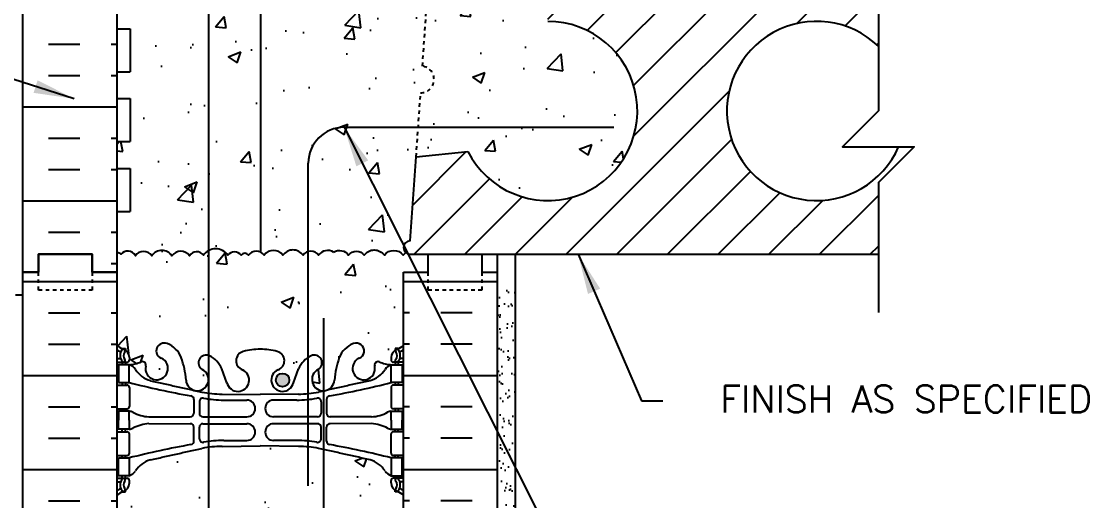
# Model space of a CAD drawing. Header units: inches. Extents: x 163.5 to 217.1, y 114.7 to 181.9.
# Drawn here: x 187.22 to 217.01, y 147.54 to 160.92 of the extents above; entities that cross this region are included whole.
import ezdxf

# ---------------------------------------------------------------- set-up
doc = ezdxf.new("R2010")
doc.units = ezdxf.units.IN
doc.header["$LTSCALE"] = 0.5
doc.header["$MEASUREMENT"] = 0
doc.linetypes.add('DASHED2', pattern=[0.375, 0.25, -0.125])
doc.linetypes.add('HIDDEN2', pattern=[0.1875, 0.125, -0.0625])
for name, color, linetype in [('HATCH', 12, 'Continuous'), ('Hidden2', 12, 'HIDDEN2'), ('line25', 2, 'Continuous'), ('LINE3', 3, 'Continuous'), ('LINE50', 5, 'Continuous'), ('LINE9', 9, 'Continuous'), ('TEXT', 4, 'Continuous'), ('Web_Edge', 9, 'Continuous')]:
    doc.layers.add(name, color=color, linetype=linetype)
doc.styles.add('DIM', font='romans.shx', dxfattribs={"width": 0.7})
doc.styles.add('ROMANS', font='romans.shx', dxfattribs={"height": 0.75})
doc.dimstyles.new('ext_12', dxfattribs={"dimscale": 12, "dimtxt": 0.09375, "dimasz": 0.09375, "dimexe": 0.09375, "dimexo": 0.0625, "dimgap": 0.0625, "dimtad": 1, "dimdec": 1, "dimzin": 3, "dimdsep": 46, "dimlunit": 4, "dimtxsty": 'DIM', "dimcen": 0.09, "dimdle": 0.09375, "dimclrt": 4, "dimadec": 0, "dimazin": 0, "dimtfac": 1, "dimtdec": 1, "dimtmove": 2, "dimatfit": 3, "dimfxl": 1, "dimfrac": 2, "dimtolj": 1, "dimtzin": 0, "dimarcsym": 0})
pattern_1 = [(50, (189.7694, 150.7197), (3.5863, -0.3138), [0.375, -4.125]), (355, (189.7694, 150.7197), (-0.6938, 3.761), [0.3, -3.3]), (100.45, (190.0683, 150.6935), (2.8925, 3.4472), [0.3187, -3.5057]), (46.184, (189.7694, 151.7197), (5.3362, -0.8276), [0.5625, -6.1875]), (96.636, (190.214, 151.6507), (4.6733, 4.8706), [0.478, -5.2586]), (351.184, (189.7694, 151.7197), (4.6733, 4.8706), [0.45, -4.95]), (21, (190.2694, 151.4697), (2.9845, -2.0131), [0.375, -4.125]), (326, (190.2694, 151.4697), (1.2166, 3.6258), [0.3, -3.3]), (71.45, (190.518, 151.302), (4.2011, 1.6127), [0.3187, -3.5057]), (37.5, (189.7694, 150.7197), (0.0608, 1.66447), [0, -3.26, 0, -3.35, 0, -3.3125]), (7.5, (189.7694, 150.7197), (1.31535, 1.97206), [0, -1.91, 0, -3.185, 0, -1.2625]), (327.5, (188.6544, 150.7197), (2.66911, -0.11277), [0, -1.25, 0, -3.9, 0, -5.175]), (317.5, (188.1544, 150.7197), (2.91593, 0.50052), [0, -1.625, 0, -2.59, 0, -3.675])]

msp = doc.modelspace()

# ---------------------------------------------------------------- hatches: boundary and pattern name
at = {"layer": 'HATCH'}
h = msp.add_hatch(dxfattribs=at)
h.set_pattern_fill('AR-CONC', color=256, scale=0.5)
h.set_pattern_definition([(50, (0, 0), (3.5863, -0.31376), [0.375, -4.125]), (355, (0, 0), (-0.693757, 3.76096), [0.3, -3.3]), (100.4514, (0.299, -0.026), (2.892544, 3.4472), [0.3187, -3.50571]), (46.1842, (0, 1), (5.33621, -0.8276), [0.5625, -6.1875]), (96.6356, (0.4447, 0.931), (4.67331, 4.87059), [0.47805, -5.25857]), (351.1842, (0, 1), (4.67331, 4.87059), [0.45, -4.95]), (21, (0.5, 0.75), (2.984535, -2.013094), [0.375, -4.125]), (326, (0.5, 0.75), (1.216577, 3.62575), [0.3, -3.3]), (71.4514, (0.7487, 0.5822), (4.20111, 1.612656), [0.3187, -3.50571]), (37.5, (0, 0), (0.060799, 1.664469), [0, -3.26, 0, -3.35, 0, -3.3125]), (7.5, (0, 0), (1.315348, 1.972059), [0, -1.91, 0, -3.185, 0, -1.2625]), (327.5, (-1.115, 0), (2.669112, -0.1127744), [0, -1.25, 0, -3.9, 0, -5.175]), (317.5, (-1.615, 0), (2.91593, 0.500525), [0, -1.625, 0, -2.59, 0, -3.675])])
edge = h.paths.add_edge_path()
edge.add_line((197.886, 180.917), (195.341, 180.917))
edge.add_line((195.341, 180.917), (195.369, 180.769))
edge.add_line((195.369, 180.769), (195.07, 180.795))
edge.add_line((195.07, 180.795), (195.172, 180.917))
edge.add_line((195.172, 180.917), (194.979, 180.917))
edge.add_line((194.979, 180.917), (193.979, 179.917))
edge.add_line((193.979, 179.917), (193.979, 180.917))
edge.add_line((193.979, 180.917), (193.979, 181.917))
edge.add_line((193.979, 181.917), (192.979, 180.917))
edge.add_line((192.979, 180.917), (189.886, 180.917))
edge.add_line((189.886, 180.917), (189.886, 178.144))
edge.add_arc((190.232, 178.505), 0.5, 226.2109, 246.4218)
edge.add_line((190.032, 178.047), (190.122, 178.047))
edge.add_line((190.122, 178.047), (190.122, 178.005))
edge.add_arc((189.982, 177.798), 0.25, 0, 55.9442, ccw=False)
edge.add_line((190.232, 177.798), (190.232, 177.73))
edge.add_arc((190.169, 177.73), 0.0625, -90, 0, ccw=False)
edge.add_line((190.169, 177.668), (190.122, 177.668))
edge.add_line((190.122, 177.668), (190.122, 177.598))
edge.add_line((190.122, 177.598), (190.227, 177.598))
edge.add_arc((190.104, 177.255), 0.364, 34.9775, 70.3387, ccw=False)
edge.add_arc((191.027, 177.866), 0.743, 212.7919, 253.8107)
edge.add_spline(control_points=[(190.82, 177.152), (192.257, 176.832)], knot_values=[0, 0, 1, 1], degree=1, periodic=0)
edge.add_arc((192.814, 179.763), 2.984, 259.2546, 270.0995)
edge.add_line((192.819, 176.78), (193.886, 176.764))
edge.add_line((193.886, 176.764), (194.952, 176.78))
edge.add_arc((194.957, 179.763), 2.984, 269.9005, 280.7454)
edge.add_spline(control_points=[(195.514, 176.832), (196.951, 177.152)], knot_values=[0, 0, 1, 1], degree=1, periodic=0)
edge.add_arc((196.744, 177.866), 0.743, 286.1893, 327.2081)
edge.add_arc((197.667, 177.255), 0.364, 109.6613, 145.0225, ccw=False)
edge.add_line((197.545, 177.598), (197.65, 177.598))
edge.add_line((197.65, 177.598), (197.65, 177.668))
edge.add_line((197.65, 177.668), (197.602, 177.668))
edge.add_arc((197.602, 177.73), 0.0625, 180, 270, ccw=False)
edge.add_line((197.54, 177.73), (197.54, 177.798))
edge.add_arc((197.79, 177.798), 0.25, 124.0558, 180, ccw=False)
edge.add_line((197.65, 178.005), (197.65, 178.047))
edge.add_line((197.65, 178.047), (197.74, 178.047))
edge.add_arc((197.54, 178.505), 0.5, 293.5782, 313.7891)
edge.add_line((197.886, 178.144), (197.886, 180.917))
h.paths.add_polyline_path([(197.701, 171.418, -0.6), (197.801, 171.418), (197.886, 171.158), (197.886, 171.917), (197.886, 173.952, 0.088416), (197.74, 174.049), (197.65, 174.049), (197.65, 174.091, -0.249069), (197.54, 174.298), (197.54, 174.365, -0.414214), (197.602, 174.428), (197.65, 174.428), (197.65, 174.498), (197.545, 174.498, 0.085348), (197.215, 174.422, -0.669601), (197.083, 174.542, 2.087231), (196.649, 174.318, -1), (196.485, 173.909, -0.21345), (196.093, 174.298, -0.068226), (195.957, 174.926, 1.753171), (195.506, 174.63, -0.940793), (195.303, 174.246, -0.173075), (194.957, 174.613), (194.814, 175, 1.612474), (194.383, 174.64, -0.734872), (194.36, 174.129, -0.068475), (193.886, 174.067, -0.068475), (193.411, 174.129, -0.734872), (193.388, 174.64, 1.612474), (192.957, 175), (192.814, 174.613, -0.173075), (192.468, 174.246, -0.940793), (192.265, 174.63, 1.753171), (191.814, 174.926, -0.068226), (191.678, 174.298, -0.21345), (191.286, 173.909, -1), (191.122, 174.318, 2.087231), (190.688, 174.542, -0.669601), (190.556, 174.422, 0.085348), (190.227, 174.498), (190.122, 174.498), (190.122, 174.428), (190.169, 174.428, -0.414214), (190.232, 174.365), (190.232, 174.298, -0.249069), (190.122, 174.091), (190.122, 174.049), (190.032, 174.049, 0.088416), (189.886, 173.952), (189.886, 171.917), (189.886, 171.158), (189.971, 171.418, -0.6), (190.071, 171.418), (190.119, 171.268), (190.246, 171.268, -0.414214), (190.296, 171.218), (190.296, 171.188), (190.396, 171.188), (190.396, 169.587, -0.380397), (190.688, 169.292, 2.087231), (191.122, 169.517, -1), (191.286, 169.925, -0.21345), (191.678, 169.536, -0.068226), (191.814, 168.908, 1.753171), (192.265, 169.205, -0.940793), (192.468, 169.588, -0.173075), (192.814, 169.221), (192.957, 168.834, 1.612474), (193.388, 169.194, -0.734872), (193.411, 169.705, -0.068475), (193.886, 169.767, -0.068475), (194.36, 169.705, -0.734872), (194.383, 169.194, 1.612474), (194.814, 168.834), (194.957, 169.221, -0.173075), (195.303, 169.588, -0.940793), (195.506, 169.205, 1.753171), (195.957, 168.908, -0.068226), (196.093, 169.536, -0.21345), (196.485, 169.925, -1), (196.649, 169.517, 2.087231), (197.083, 169.292, -0.380392), (197.376, 169.587), (197.376, 171.188), (197.476, 171.188), (197.476, 171.218, -0.414214), (197.526, 171.268), (197.652, 171.268)])
h.paths.add_polyline_path([(197.376, 164.698, 0.268138), (197.214, 164.846), (190.557, 164.846, 0.268156), (190.396, 164.698), (190.396, 163.229), (190.516, 163.029), (190.516, 162.917), (189.886, 162.917), (189.886, 162.542), (190.125, 162.542, -0.180815), (190.451, 162.667), (197.886, 162.667), (197.886, 162.917), (197.256, 162.917), (197.256, 163.029), (197.376, 163.229)])
h.paths.add_polyline_path([(198.414, 159.669), (198.606, 162.417), (190.453, 162.417, 0.243307), (190.25, 162.31), (190.25, 161.462), (190.209, 161.462), (190.209, 160.917), (189.959, 160.917), (189.959, 161.462), (189.886, 161.462), (189.886, 160.712), (190.25, 160.712), (190.25, 159.512), (189.886, 159.512), (189.886, 158.762), (190.25, 158.762), (190.25, 157.562), (189.886, 157.562), (189.886, 156.812), (190.25, 156.812), (190.25, 155.612), (189.886, 155.612), (189.886, 154.454, -0.324963), (189.992, 154.418, -0.520567), (190.399, 154.378, -0.520567), (190.858, 154.378, -0.520567), (191.422, 154.378, -0.520567), (191.908, 154.378, -0.520567), (192.301, 154.391, -0.520567), (192.983, 154.391, -0.520567), (193.351, 154.391, -0.520567), (193.561, 154.391, -0.520567), (193.993, 154.391, -0.520567), (194.518, 154.391, -0.520567), (195.082, 154.391, -0.520567), (195.515, 154.391, -0.396716), (195.934, 154.478, -0.396716), (196.354, 154.391, -0.520567), (196.787, 154.391, -0.520567), (197.351, 154.391, -0.520567), (197.875, 154.391, -0.098929), (197.95, 154.463, -0.69452), (198.073, 154.792), (198.237, 157.136), (198.362, 158.923, 0.932515)])
edge = h.paths.add_edge_path()
edge.add_arc((197.54, 147.329), 0.5, 46.2109, 66.4218)
edge.add_line((197.74, 147.788), (197.65, 147.788))
edge.add_line((197.65, 147.788), (197.65, 147.829))
edge.add_arc((197.79, 148.037), 0.25, 180, 235.9442, ccw=False)
edge.add_line((197.54, 148.037), (197.54, 148.104))
edge.add_arc((197.602, 148.104), 0.0625, 90, 180, ccw=False)
edge.add_line((197.602, 148.167), (197.65, 148.167))
edge.add_line((197.65, 148.167), (197.65, 148.237))
edge.add_line((197.65, 148.237), (197.545, 148.237))
edge.add_arc((197.667, 148.579), 0.364, 214.9775, 250.3387, ccw=False)
edge.add_arc((196.744, 147.968), 0.743, 32.7919, 73.8107)
edge.add_spline(control_points=[(196.951, 148.682), (195.514, 149.002)], knot_values=[0, 0, 1, 1], degree=1, periodic=0)
edge.add_arc((194.957, 146.071), 2.984, 79.2546, 90.0995)
edge.add_line((194.952, 149.055), (193.886, 149.07))
edge.add_line((193.886, 149.07), (192.819, 149.055))
edge.add_arc((192.814, 146.071), 2.984, 89.9005, 100.7454)
edge.add_spline(control_points=[(192.257, 149.002), (190.82, 148.682)], knot_values=[0, 0, 1, 1], degree=1, periodic=0)
edge.add_arc((191.027, 147.968), 0.743, 106.1893, 147.2081)
edge.add_arc((190.104, 148.579), 0.364, 289.6613, 325.0225, ccw=False)
edge.add_line((190.227, 148.237), (190.122, 148.237))
edge.add_line((190.122, 148.237), (190.122, 148.167))
edge.add_line((190.122, 148.167), (190.169, 148.167))
edge.add_arc((190.169, 148.104), 0.0625, 0, 90, ccw=False)
edge.add_line((190.232, 148.104), (190.232, 148.037))
edge.add_arc((189.982, 148.037), 0.25, 304.0558, 360, ccw=False)
edge.add_line((190.122, 147.829), (190.122, 147.788))
edge.add_line((190.122, 147.788), (190.032, 147.788))
edge.add_arc((190.232, 147.329), 0.5, 113.5782, 133.7891)
edge.add_line((189.886, 147.69), (189.886, 142.144))
edge.add_arc((190.232, 142.505), 0.5, 226.2109, 246.4218)
edge.add_line((190.032, 142.047), (190.122, 142.047))
edge.add_line((190.122, 142.047), (190.122, 142.005))
edge.add_arc((189.982, 141.798), 0.25, 0, 55.9442, ccw=False)
edge.add_line((190.232, 141.798), (190.232, 141.73))
edge.add_arc((190.169, 141.73), 0.0625, -90, 0, ccw=False)
edge.add_line((190.169, 141.668), (190.122, 141.668))
edge.add_line((190.122, 141.668), (190.122, 141.598))
edge.add_line((190.122, 141.598), (190.227, 141.598))
edge.add_arc((190.104, 141.255), 0.364, 34.9775, 70.3387, ccw=False)
edge.add_arc((191.027, 141.866), 0.743, 212.7919, 253.8107)
edge.add_spline(control_points=[(190.82, 141.152), (192.257, 140.832)], knot_values=[0, 0, 1, 1], degree=1, periodic=0)
edge.add_arc((192.814, 143.763), 2.984, 259.2546, 270.0995)
edge.add_line((192.819, 140.78), (193.886, 140.764))
edge.add_line((193.886, 140.764), (194.952, 140.78))
edge.add_arc((194.957, 143.763), 2.984, 269.9005, 280.7454)
edge.add_spline(control_points=[(195.514, 140.832), (196.951, 141.152)], knot_values=[0, 0, 1, 1], degree=1, periodic=0)
edge.add_arc((196.744, 141.866), 0.743, 286.1893, 327.2081)
edge.add_arc((197.667, 141.255), 0.364, 109.6613, 145.0225, ccw=False)
edge.add_line((197.545, 141.598), (197.65, 141.598))
edge.add_line((197.65, 141.598), (197.65, 141.668))
edge.add_line((197.65, 141.668), (197.602, 141.668))
edge.add_arc((197.602, 141.73), 0.0625, 180, 270, ccw=False)
edge.add_line((197.54, 141.73), (197.54, 141.798))
edge.add_arc((197.79, 141.798), 0.25, 124.0558, 180, ccw=False)
edge.add_line((197.65, 142.005), (197.65, 142.047))
edge.add_line((197.65, 142.047), (197.74, 142.047))
edge.add_arc((197.54, 142.505), 0.5, 293.5782, 313.7891)
edge.add_line((197.886, 142.144), (197.886, 147.69))
h = msp.add_hatch(dxfattribs=at)
h.set_pattern_fill('INSUL', color=256, scale=7, style=0)
h.set_pattern_definition([(0, (-2736.276, -243.0924), (0, 2.625), []), (0, (-2736.276, -242.2174), (0, 2.625), [0.875, -0.875]), (0, (-2736.276, -241.3424), (0, 2.625), [0.875, -0.875])])
h.paths.add_polyline_path([(187.261, 153.917), (187.698, 153.917), (187.698, 154.417), (189.198, 154.417), (189.198, 153.917), (189.886, 153.917), (189.886, 171.917), (189.198, 171.917), (189.198, 172.417), (187.698, 172.417), (187.698, 171.917), (187.261, 171.917)])
h = msp.add_hatch(dxfattribs=at)
h.set_pattern_fill('ANSI31', color=256, scale=8, style=0)
h.set_pattern_definition([(45, (93.7074, 7.516), (-0.707107, 0.707107), [])])
h.paths.add_polyline_path([(199.682, 157.288), (198.237, 157.136), (198.073, 154.792, 1), (198.073, 154.417), (211.14, 154.417), (211.14, 156.417), (212.14, 157.417), (211.704, 157.417, -3.178097), (211.14, 160.224), (211.14, 162.417), (201.913, 162.417), (201.913, 160.917, -1.788289)])
h = msp.add_hatch(dxfattribs=at)
h.set_pattern_fill('AR-CONC', color=256, scale=0.5, style=0)
h.set_pattern_definition([(50, (93.7074, 7.516), (3.5863, -0.31376), [0.375, -4.125]), (355, (93.7074, 7.516), (-0.69376, 3.76096), [0.3, -3.3]), (100.4514, (94.0062, 7.49), (2.89255, 3.4472), [0.3187, -3.50571]), (46.1842, (93.7074, 8.516), (5.33621, -0.8276), [0.5625, -6.1875]), (96.6356, (94.152, 8.447), (4.67331, 4.87059), [0.47805, -5.25856]), (351.1842, (93.7074, 8.516), (4.67331, 4.8706), [0.45, -4.95]), (21, (94.2074, 8.266), (2.984535, -2.013094), [0.375, -4.125]), (326, (94.2074, 8.266), (1.21658, 3.62575), [0.3, -3.3]), (71.4514, (94.456, 8.0983), (4.20111, 1.61265), [0.3187, -3.50571]), (37.5, (93.7074, 7.516), (0.060799, 1.664469), [0, -3.26, 0, -3.35, 0, -3.3125]), (7.5, (93.7074, 7.516), (1.315348, 1.972059), [0, -1.91, 0, -3.185, 0, -1.2625]), (327.5, (92.5924, 7.516), (2.669112, -0.112774), [0, -1.25, 0, -3.9, 0, -5.175]), (317.5, (92.0924, 7.516), (2.91593, 0.500525), [0, -1.625, 0, -2.59, 0, -3.675])])
h.paths.add_polyline_path([(198.362, 158.923), (198.237, 157.136), (199.682, 157.288, 1.788289), (201.913, 160.917), (201.913, 162.417), (198.606, 162.417), (198.414, 159.669, -0.932515)])
h = msp.add_hatch(dxfattribs=at)
h.set_pattern_fill('AR-CONC', color=256, scale=0.5, style=0)
h.set_pattern_definition([(50, (91.7074, 7.516), (3.5863, -0.31376), [0.375, -4.125]), (355, (91.7074, 7.516), (-0.69376, 3.76096), [0.3, -3.3]), (100.4514, (92.0062, 7.49), (2.89255, 3.4472), [0.3187, -3.50571]), (46.1842, (91.7074, 8.516), (5.3362, -0.8276), [0.5625, -6.1875]), (96.6356, (92.152, 8.447), (4.67331, 4.87059), [0.47805, -5.25856]), (351.1842, (91.7074, 8.516), (4.67331, 4.8706), [0.45, -4.95]), (21, (92.2074, 8.266), (2.984535, -2.013094), [0.375, -4.125]), (326, (92.2074, 8.266), (1.21658, 3.62575), [0.3, -3.3]), (71.4514, (92.456, 8.0983), (4.20111, 1.61265), [0.3187, -3.50571]), (37.5, (91.7074, 7.516), (0.060799, 1.664469), [0, -3.26, 0, -3.35, 0, -3.3125]), (7.5, (91.7074, 7.516), (1.315348, 1.972059), [0, -1.91, 0, -3.185, 0, -1.2625]), (327.5, (90.5924, 7.516), (2.669112, -0.112774), [0, -1.25, 0, -3.9, 0, -5.175]), (317.5, (90.0924, 7.516), (2.91593, 0.500525), [0, -1.625, 0, -2.59, 0, -3.675])])
h.paths.add_polyline_path([(192.886, 157.461, 0.215509), (192.207, 155.96), (192.207, 154.466, -0.127453), (192.301, 154.391, -0.418031), (192.886, 154.49)], flags=17)
h = msp.add_hatch(dxfattribs=at)
h.set_pattern_fill('INSUL', color=256, scale=7, style=0)
h.set_pattern_definition([(0, (-2736.276, -261.0924), (0, 2.625), []), (0, (-2736.276, -260.2174), (0, 2.625), [0.875, -0.875]), (0, (-2736.276, -259.3424), (0, 2.625), [0.875, -0.875])])
h.paths.add_polyline_path([(187.261, 135.917), (187.698, 135.917), (187.698, 136.417), (189.198, 136.417), (189.198, 135.917), (189.886, 135.917), (189.886, 153.917), (189.198, 153.917), (189.198, 154.417), (187.698, 154.417), (187.698, 153.917), (187.261, 153.917)])
h = msp.add_hatch(dxfattribs=at)
h.set_pattern_fill('AR-CONC', color=256, scale=0.5, style=0)
h.set_pattern_definition(pattern_1)
h.paths.add_polyline_path([(192.44, 154.517, 0.11396), (192.301, 154.391, 0.520567), (191.908, 154.378, 0.520567), (191.422, 154.378, 0.520567), (190.858, 154.378, 0.520567), (190.399, 154.378, 0.520567), (189.992, 154.418, 0.324963), (189.886, 154.454), (189.886, 153.917), (189.886, 151.883, 0.088416), (190.032, 151.785), (190.122, 151.785), (190.122, 151.744, -0.249069), (190.232, 151.537), (190.232, 151.469, -0.414214), (190.169, 151.407), (190.122, 151.407), (190.122, 151.337), (190.227, 151.337, 0.085348), (190.556, 151.412, -0.669601), (190.688, 151.292, 2.087231), (191.122, 151.517, -1), (191.286, 151.925, -0.21345), (191.678, 151.536, -0.069923), (191.815, 150.892, 1.702394), (192.265, 151.205, -0.878474), (192.44, 151.598)])
h = msp.add_hatch(dxfattribs=at)
h.set_pattern_fill('AR-CONC', color=256, scale=0.5, style=0)
h.set_pattern_definition(pattern_1)
h.paths.add_polyline_path([(195.506, 151.205, 1.753171), (195.957, 150.908, -0.068226), (196.093, 151.536, -0.21345), (196.485, 151.925, -1), (196.649, 151.517, 2.087231), (197.083, 151.292, -0.638777), (197.207, 151.415, 0.087457), (197.545, 151.337), (197.65, 151.337), (197.65, 151.407), (197.602, 151.407, -0.414214), (197.54, 151.469), (197.54, 151.537, -0.249069), (197.65, 151.744), (197.65, 151.785), (197.74, 151.785, 0.088416), (197.886, 151.883), (197.886, 153.917), (198.573, 153.917), (198.573, 154.417), (198.073, 154.417, -0.180275), (197.95, 154.463, 0.098929), (197.875, 154.391, 0.520567), (197.351, 154.391, 0.520567), (196.787, 154.391, 0.520567), (196.354, 154.391, 0.396716), (195.934, 154.478, 0.396716), (195.515, 154.391, 0.520567), (195.082, 154.391, 0.520567), (194.518, 154.391, 0.520567), (193.993, 154.391, 0.520567), (193.561, 154.391, 0.520567), (193.351, 154.391, 0.520567), (192.983, 154.391, 0.383837), (192.44, 154.517), (192.44, 151.598, -0.03412), (192.468, 151.588, -0.173075), (192.814, 151.221), (192.957, 150.834, 1.612474), (193.388, 151.194, -0.734872), (193.411, 151.705, -0.068475), (193.886, 151.767, -0.068475), (194.36, 151.705, -0.734872), (194.383, 151.194, 1.612474), (194.814, 150.834), (194.957, 151.221, -0.173075), (195.303, 151.588, -0.940793)])
h.paths.add_polyline_path([(194.697, 150.907, -1), (194.322, 150.907, -1)], flags=16)
h = msp.add_hatch(dxfattribs=at)
h.set_pattern_fill('INSUL', color=256, scale=7, style=0)
h.set_pattern_definition([(180, (3124.047, -261.0924), (0, 2.625), []), (180, (3124.047, -260.2174), (0, 2.625), [0.875, -0.875]), (180, (3124.047, -259.3424), (0, 2.625), [0.875, -0.875])])
h.paths.add_polyline_path([(200.511, 135.917), (200.073, 135.917), (200.073, 136.417), (198.573, 136.417), (198.573, 135.917), (197.886, 135.917), (197.886, 153.917), (198.573, 153.917), (198.573, 154.417), (200.073, 154.417), (200.073, 153.917), (200.511, 153.917)])
h = msp.add_hatch(dxfattribs=at)
h.set_pattern_fill('AR-SAND', color=256, scale=0.25, style=0)
h.set_pattern_definition([(37.5, (93.70738, 7.51603), (-0.0157483, 0.4817059), [0, -0.38, 0, -0.425, 0, -0.40625]), (7.5, (93.7074, 7.516), (0.4424442, 0.7055365), [0, -0.205, 0, -0.3425, 0, -0.13125]), (327.5, (93.3999, 7.51603), (0.7785355, 0.0014148), [0, -0.125, 0, -0.45, 0, -0.5875]), (317.5, (93.3999, 7.516), (0.7515317, 0.219419), [0, -0.0625, 0, -0.295, 0, -0.3375])])
h.paths.add_polyline_path([(201.011, 144.478), (200.511, 145.277), (200.511, 135.917), (201.011, 135.917)])
h.paths.add_polyline_path([(201.011, 153.417), (200.511, 153.417), (200.511, 145.277), (201.011, 144.478)])
at = {"layer": 'LINE3'}
h = msp.add_hatch(color=256, dxfattribs=at)
h.paths.add_polyline_path([(194.694, 150.941, 0.831395), (194.325, 150.941)])
h.paths.add_polyline_path([(194.697, 150.907, 0.045935), (194.694, 150.941), (194.325, 150.941, 0.045935), (194.322, 150.907, 1)])

# ---------------------------------------------------------------- linework, layer by layer
at = {"layer": 'HATCH'}
for points in [[(195.934, 154.478, 0.396716), (195.515, 154.391, 0.520567), (195.082, 154.391, 0.520567), (194.518, 154.391, 0.520567), (193.993, 154.391, 0.520567), (193.561, 154.391, 0.520567), (193.351, 154.391, 0.520567), (192.983, 154.391, 0.520567), (192.301, 154.391, 0.520567), (191.908, 154.378, 0.520567), (191.422, 154.378, 0.520567), (190.858, 154.378, 0.520567), (190.399, 154.378, 0.520567), (189.992, 154.418, 0.324963), (189.886, 154.454, 0.324963)], [(195.934, 154.478, -0.396716), (196.354, 154.391, -0.520567), (196.787, 154.391, -0.520567), (197.351, 154.391, -0.520567), (197.875, 154.391, -0.098929), (197.95, 154.463, -0.098929)]]:
    msp.add_lwpolyline(points, format="xyb", dxfattribs=at)
at = {"layer": 'Hidden2'}
for p, q in [((198.414, 159.669), (198.606, 162.417)), ((198.237, 157.136), (198.362, 158.923))]:
    msp.add_line(p, q, dxfattribs=at)
msp.add_arc((198.362, 159.298), 0.375, 270, 82, dxfattribs=at)
at = {"layer": 'line25'}
for p, q in [((189.886, 171.917), (189.886, 153.917)), ((189.886, 160.712), (190.25, 160.712)), ((190.25, 160.712), (190.25, 159.512)), ((189.886, 159.512), (190.25, 159.512)), ((189.886, 158.762), (190.25, 158.762)), ((190.25, 158.762), (190.25, 157.562)), ((189.886, 157.562), (190.25, 157.562)), ((198.073, 154.792), (198.237, 157.136)), ((198.237, 157.136), (199.682, 157.288)), ((189.886, 156.812), (190.25, 156.812)), ((190.25, 156.812), (190.25, 155.612)), ((189.886, 155.612), (190.25, 155.612)), ((198.073, 154.417), (211.14, 154.417)), ((189.886, 153.917), (189.886, 135.917)), ((197.886, 135.917), (197.886, 153.917))]:
    msp.add_line(p, q, dxfattribs=at)
for centre, radius, start, end in [((201.913, 158.417), 2.5, 206.8546, 90), ((209.413, 158.417), 2.5, 46.2873, 336.4218), ((198.073, 154.605), 0.188, 90, 270)]:
    msp.add_arc(centre, radius, start, end, dxfattribs=at)
at = {"layer": 'LINE3'}
for p, q in [((192.44, 162.417), (192.44, 135.917)), ((193.897, 162.417), (193.897, 154.475)), ((196.228, 157.96), (203.756, 157.96)), ((195.228, 147.96), (195.228, 156.96)), ((195.656, 152.636), (195.656, 135.917))]:
    msp.add_line(p, q, dxfattribs=at)
msp.add_circle((194.509, 150.907), 0.188, dxfattribs=at)
msp.add_arc((196.228, 156.96), 1, 90, 180, dxfattribs=at)
at = {"layer": 'LINE50'}
for p, q in [((187.261, 153.917), (187.261, 171.917)), ((187.261, 135.917), (187.261, 153.917)), ((200.511, 135.917), (200.511, 153.917))]:
    msp.add_line(p, q, dxfattribs=at)
for points in [[(187.261, 153.917), (187.698, 153.917), (187.698, 154.417), (189.198, 154.417), (189.198, 153.917), (189.886, 153.917)], [(189.886, 153.917), (189.198, 153.917), (189.198, 154.417), (187.698, 154.417), (187.698, 153.917), (187.261, 153.917)], [(197.886, 153.917), (198.573, 153.917), (198.573, 154.417), (200.073, 154.417), (200.073, 153.917), (200.511, 153.917)]]:
    msp.add_lwpolyline(points, dxfattribs=at)
at = {"layer": 'LINE9'}
for p, q in [((200.511, 153.917), (200.511, 154.417)), ((201.011, 135.917), (201.011, 154.417)), ((187.052, 153.286), (187.261, 153.286))]:
    msp.add_line(p, q, dxfattribs=at)
msp.add_lwpolyline([(211.14, 164.176), (211.14, 158.417), (210.14, 157.417), (211.14, 157.417), (212.14, 157.417), (211.14, 156.417), (211.14, 152.792)], dxfattribs=at)
at = {"layer": 'LINE9', "linetype": 'DASHED2', "ltscale": 0.15}
for points in [[(189.198, 153.917), (189.198, 153.917), (189.198, 153.417), (187.698, 153.417), (187.698, 153.917), (187.698, 153.917)], [(189.198, 153.917), (189.198, 153.917), (189.198, 153.417), (187.698, 153.417), (187.698, 153.917), (187.698, 153.917)], [(200.073, 153.917), (200.073, 153.917), (200.073, 153.417), (198.573, 153.417), (198.573, 153.917), (198.573, 153.917)]]:
    msp.add_lwpolyline(points, dxfattribs=at)
at = {"layer": 'Web_Edge'}
for p, q in [((190.032, 151.785), (190.122, 151.785)), ((190.122, 151.785), (190.122, 151.744)), ((197.74, 151.785), (197.65, 151.785)), ((197.65, 151.785), (197.65, 151.744)), ((189.886, 151.507), (189.963, 151.507)), ((189.886, 151.407), (190.169, 151.407)), ((190.032, 151.407), (190.032, 151.337)), ((190.122, 151.407), (190.122, 151.337)), ((190.232, 151.537), (190.232, 151.469)), ((197.54, 151.537), (197.54, 151.469)), ((197.886, 151.407), (197.602, 151.407)), ((197.65, 151.407), (197.65, 151.337)), ((197.74, 151.407), (197.74, 151.337)), ((197.886, 151.507), (197.808, 151.507)), ((192.957, 150.834), (192.814, 151.221)), ((194.814, 150.834), (194.957, 151.221)), ((189.886, 150.767), (190.169, 150.767)), ((190.032, 150.837), (190.032, 150.767)), ((190.122, 150.837), (190.122, 150.767)), ((197.886, 150.767), (197.602, 150.767)), ((197.65, 150.837), (197.65, 150.767)), ((197.74, 150.837), (197.74, 150.767)), ((190.232, 150.704), (190.232, 150.169)), ((192.819, 150.518), (193.886, 150.503)), ((194.952, 150.518), (193.886, 150.503)), ((197.54, 150.704), (197.54, 150.169)), ((192.034, 150.367), (192.034, 149.982)), ((192.186, 150.305), (192.186, 149.982)), ((192.866, 150.351), (193.513, 150.351)), ((194.905, 150.351), (194.258, 150.351)), ((195.585, 150.305), (195.585, 149.982)), ((195.737, 150.367), (195.737, 149.982)), ((189.886, 150.107), (190.169, 150.107)), ((190.032, 150.107), (190.032, 150.037)), ((190.122, 150.107), (190.122, 150.037)), ((190.779, 149.881), (191.934, 149.882)), ((192.286, 149.882), (193.513, 149.882)), ((195.485, 149.882), (194.258, 149.882)), ((196.992, 149.881), (195.837, 149.882)), ((197.886, 150.107), (197.602, 150.107)), ((197.65, 150.107), (197.65, 150.037)), ((197.74, 150.107), (197.74, 150.037)), ((190.779, 149.692), (191.934, 149.691)), ((192.034, 149.207), (192.034, 149.591)), ((192.186, 149.269), (192.186, 149.591)), ((192.286, 149.691), (193.513, 149.691)), ((195.485, 149.691), (194.258, 149.691)), ((195.585, 149.269), (195.585, 149.591)), ((195.737, 149.207), (195.737, 149.591)), ((196.992, 149.692), (195.837, 149.691)), ((189.886, 149.467), (190.169, 149.467)), ((190.032, 149.467), (190.032, 149.537)), ((190.122, 149.467), (190.122, 149.537)), ((190.232, 148.869), (190.232, 149.404)), ((197.54, 148.869), (197.54, 149.404)), ((197.886, 149.467), (197.602, 149.467)), ((197.65, 149.467), (197.65, 149.537)), ((197.74, 149.467), (197.74, 149.537)), ((192.819, 149.055), (193.886, 149.07)), ((192.866, 149.223), (193.513, 149.223)), ((194.952, 149.055), (193.886, 149.07)), ((194.905, 149.223), (194.258, 149.223)), ((189.886, 148.807), (190.169, 148.807)), ((190.032, 148.737), (190.032, 148.807)), ((190.122, 148.737), (190.122, 148.807)), ((197.886, 148.807), (197.602, 148.807)), ((197.65, 148.737), (197.65, 148.807)), ((197.74, 148.737), (197.74, 148.807)), ((189.886, 148.167), (190.169, 148.167)), ((190.032, 148.167), (190.032, 148.237)), ((190.122, 148.167), (190.122, 148.237)), ((190.232, 148.037), (190.232, 148.104)), ((197.54, 148.037), (197.54, 148.104)), ((197.886, 148.167), (197.602, 148.167)), ((197.65, 148.167), (197.65, 148.237)), ((197.74, 148.167), (197.74, 148.237)), ((189.886, 148.067), (189.963, 148.067)), ((190.032, 147.788), (190.122, 147.788)), ((190.122, 147.788), (190.122, 147.829)), ((197.65, 147.788), (197.65, 147.829)), ((197.74, 147.788), (197.65, 147.788)), ((197.886, 148.067), (197.808, 148.067))]:
    msp.add_line(p, q, dxfattribs=at)
for points in [[(189.927, 150.837), (190.227, 150.837), (190.227, 151.337), (189.927, 151.337)], [(197.845, 150.837), (197.545, 150.837), (197.545, 151.337), (197.845, 151.337)], [(189.927, 148.737), (190.227, 148.737), (190.227, 148.237), (189.927, 148.237)], [(197.845, 148.737), (197.545, 148.737), (197.545, 148.237), (197.845, 148.237)]]:
    msp.add_lwpolyline(points, close=True, dxfattribs=at)
for points in [[(190.227, 149.787), (190.227, 150.037), (189.927, 150.037), (189.927, 149.787)], [(197.545, 149.787), (197.545, 150.037), (197.845, 150.037), (197.845, 149.787)], [(190.227, 149.787), (190.227, 149.537), (189.927, 149.537), (189.927, 149.787)], [(197.545, 149.787), (197.545, 149.537), (197.845, 149.537), (197.845, 149.787)]]:
    msp.add_lwpolyline(points, dxfattribs=at)
for centre, radius, start, end in [((190.232, 152.244), 0.5, 226.2109, 250.5288), ((190.232, 152.244), 0.6, 234.7832, 245.0748), ((190.225, 151.591), 0.25, 140.1145, 222.4609), ((189.969, 151.681), 0.021, 343.464, 63.9957), ((190.067, 151.722), 0.045, 321.448, 139.1879), ((189.982, 151.537), 0.25, 0, 70.5288), ((190.225, 151.591), 0.16, 140.0001, 222.4609), ((191.204, 151.721), 0.22, 68.1963, 248.1963), ((191.047, 151.292), 0.677, 21.1239, 69.3197), ((193.48, 151.446), 0.268, 104.7892, 250.0338), ((193.874, 150.013), 1.754, 89.6229, 105.2918), ((193.897, 150.013), 1.754, 74.7082, 90.3771), ((194.291, 151.446), 0.268, 289.9662, 75.2108), ((196.724, 151.292), 0.677, 110.6803, 158.8761), ((196.567, 151.721), 0.22, 291.8037, 111.8037), ((197.79, 151.537), 0.25, 109.4712, 180), ((197.704, 151.722), 0.045, 40.8121, 218.552), ((197.546, 151.591), 0.16, 317.5391, 39.9999), ((197.54, 152.244), 0.5, 289.4712, 313.7891), ((197.546, 151.591), 0.25, 317.5391, 39.8855), ((197.802, 151.681), 0.021, 116.0043, 196.536), ((197.54, 152.244), 0.6, 294.9252, 305.2168), ((189.964, 151.526), 0.0196, 269.4032, 15.4901), ((190.074, 151.453), 0.045, 222.4609, 42.4609), ((190.169, 151.469), 0.0625, 270, 0), ((190.172, 152.332), 0.997, 273.1538, 293.1467), ((190.597, 151.325), 0.0968, 340.1551, 110.4331), ((190.996, 151.23), 0.314, 168.5886, 66.1916), ((189.456, 150.727), 2.365, 4.3895, 20.0015), ((192.378, 151.39), 0.217, 65.5264, 238.537), ((192.127, 150.92), 0.75, 23.6938, 62.9705), ((195.644, 150.92), 0.75, 117.0295, 156.3062), ((195.393, 151.39), 0.217, 301.463, 114.4736), ((198.315, 150.727), 2.365, 159.9985, 175.6105), ((196.775, 151.23), 0.314, 113.8084, 11.4114), ((197.174, 151.325), 0.0968, 69.5669, 199.8449), ((197.599, 152.332), 0.997, 246.8533, 266.8462), ((197.602, 151.469), 0.0625, 180, 270), ((197.697, 151.453), 0.045, 137.5391, 317.5391), ((197.807, 151.526), 0.0196, 164.5099, 270.5968), ((190.104, 150.994), 0.364, 34.9775, 70.3387), ((191.027, 151.605), 0.743, 212.7919, 253.8107), ((192.127, 150.923), 0.314, 182.7357, 63.9348), ((193.262, 150.907), 0.314, 193.4146, 66.1916), ((194.509, 150.907), 0.314, 113.8084, 346.5854), ((195.644, 150.923), 0.314, 116.0652, 357.2643), ((196.744, 151.605), 0.743, 286.1893, 327.2081), ((197.667, 150.994), 0.364, 109.6613, 145.0225), ((190.169, 150.704), 0.0625, 0, 90), ((197.035, 178.257), 28.253, 256.0552, 259.6343), ((190.736, 178.257), 28.253, 280.3657, 283.9448), ((197.602, 150.704), 0.0625, 90, 180), ((191.934, 150.367), 0.1, 360, 79.6343), ((192.814, 153.502), 2.984, 259.2546, 270.0995), ((194.957, 153.502), 2.984, 269.9005, 280.7454), ((195.837, 150.367), 0.1, 100.3657, 180), ((190.169, 150.169), 0.0625, 270, 0), ((192.286, 150.305), 0.1, 79.2546, 180), ((192.861, 153.334), 2.984, 259.2546, 270.0995), ((193.513, 150.116), 0.234, 270, 90), ((194.258, 150.116), 0.234, 90, 270), ((194.91, 153.334), 2.984, 269.9005, 280.7454), ((195.485, 150.305), 0.1, 0, 100.7454), ((197.602, 150.169), 0.0625, 180, 270), ((190.222, 149.818), 0.219, 60.4937, 88.92), ((190.864, 151.038), 1.16, 242.5844, 265.8032), ((191.934, 149.982), 0.1, 270.0388, 360), ((192.286, 149.982), 0.1, 180, 270), ((195.485, 149.982), 0.1, 270, 0), ((195.837, 149.982), 0.1, 180, 269.9612), ((196.907, 151.038), 1.16, 274.1968, 297.4156), ((197.549, 149.818), 0.219, 91.08, 119.5063), ((190.222, 149.755), 0.219, 271.08, 299.5063), ((190.864, 148.535), 1.16, 94.1968, 117.4156), ((191.934, 149.591), 0.1, 0, 89.9612), ((192.286, 149.591), 0.1, 90, 180), ((193.513, 149.457), 0.234, 270, 90), ((194.258, 149.457), 0.234, 90, 270), ((195.485, 149.591), 0.1, 0, 90), ((195.837, 149.591), 0.1, 90.0388, 180), ((196.907, 148.535), 1.16, 62.5844, 85.8032), ((197.549, 149.755), 0.219, 240.4937, 268.92), ((190.169, 149.404), 0.0625, 0, 90), ((192.286, 149.269), 0.1, 180, 280.7454), ((195.485, 149.269), 0.1, 259.2546, 0), ((197.602, 149.404), 0.0625, 90, 180), ((197.035, 121.316), 28.253, 100.3657, 103.9448), ((191.934, 149.207), 0.1, 280.3657, 0), ((192.814, 146.071), 2.984, 89.9005, 100.7454), ((192.861, 146.239), 2.984, 89.9005, 100.7454), ((194.91, 146.239), 2.984, 79.2546, 90.0995), ((194.957, 146.071), 2.984, 79.2546, 90.0995), ((195.837, 149.207), 0.1, 180, 259.6343), ((190.736, 121.316), 28.253, 76.0552, 79.6343), ((190.169, 148.869), 0.0625, 270, 0), ((191.027, 147.968), 0.743, 106.1893, 147.2081), ((196.744, 147.968), 0.743, 32.7919, 73.8107), ((197.602, 148.869), 0.0625, 180, 270), ((190.225, 147.982), 0.25, 137.5391, 219.8855), ((190.074, 148.12), 0.045, 317.5391, 137.5391), ((190.225, 147.982), 0.16, 137.5391, 219.9999), ((190.169, 148.104), 0.0625, 360, 90), ((190.104, 148.579), 0.364, 289.6613, 325.0225), ((197.667, 148.579), 0.364, 214.9775, 250.3387), ((197.602, 148.104), 0.0625, 90, 180), ((197.697, 148.12), 0.045, 42.4609, 222.4609), ((197.546, 147.982), 0.16, 320.0001, 42.4609), ((197.546, 147.982), 0.25, 320.1145, 42.4609), ((190.232, 147.329), 0.6, 114.9252, 125.2168), ((190.232, 147.329), 0.5, 109.4712, 133.7891), ((189.964, 148.047), 0.0196, 344.5099, 90.5968), ((189.969, 147.892), 0.021, 296.0043, 16.536), ((190.067, 147.851), 0.045, 220.8121, 38.552), ((189.982, 148.037), 0.25, 289.4712, 360), ((197.79, 148.037), 0.25, 180, 250.5288), ((197.704, 147.851), 0.045, 141.448, 319.1879), ((197.54, 147.329), 0.5, 46.2109, 70.5288), ((197.802, 147.892), 0.021, 163.464, 243.9957), ((197.807, 148.047), 0.0196, 89.4032, 195.4901), ((197.54, 147.329), 0.6, 54.7832, 65.0748)]:
    msp.add_arc(centre, radius, start, end, dxfattribs=at)
for points in [[(190.82, 150.891), (192.257, 150.571)], [(196.951, 150.891), (195.514, 150.571)], [(190.82, 148.682), (192.257, 149.002)], [(196.951, 148.682), (195.514, 149.002)]]:
    msp.add_open_spline(points, degree=1, dxfattribs=at)

# ---------------------------------------------------------------- texts
at = {"layer": 'TEXT', "insert": (217.107, 150.377), "char_height": 0.75, "width": 12.02995, "attachment_point": 6, "style": 'ROMANS'}
msp.add_mtext('\\A1;FINISH AS SPECIFIED', dxfattribs=at)

# ---------------------------------------------------------------- leaders
at = {"layer": 'TEXT'}
msp.add_leader([(188.687, 158.758), (182.675, 160.664), (179.408, 160.664)], dimstyle='ext_12', override={"dimgap": 0.0625, "dimtad": 0}, dxfattribs=at)
for points in [[(196.228, 157.96), (202.109, 146.278), (205.722, 146.278)], [(202.757, 154.417), (204.531, 150.331), (205.123, 150.331)]]:
    msp.add_leader(points, dimstyle='ext_12', dxfattribs=at)

doc.saveas('drawing.dxf')
